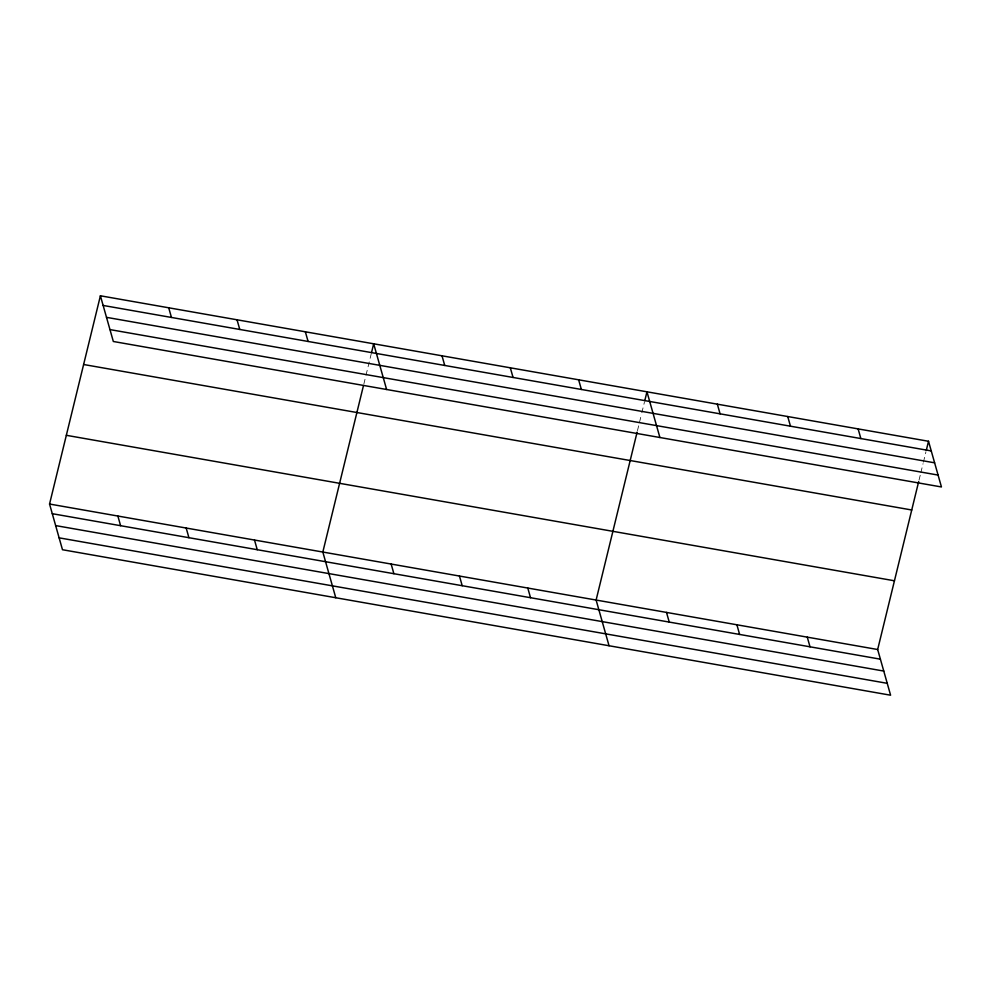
<?xml version="1.0" encoding="UTF-8"?>
<svg xmlns="http://www.w3.org/2000/svg" width="991" height="991" viewBox="0 0 991 991"><rect width="100%" height="100%" fill="white"/><g stroke="black" fill="none" stroke-linecap="round" stroke-linejoin="round"><path stroke-width="0.74" stroke-dasharray="4.96 3.72" d="M363.833 384.136L365.654 376.667M366.013 375.168L371.13 354.258M637.473 430.651L641.487 414.213M641.846 412.714L644.41 402.259M919.029 480.115L920.49 474.132M920.862 472.645L923.042 463.677M923.414 462.178L925.966 451.723"/><path stroke-width="1.49" d="M918.669 481.601L877.667 649.514L890.599 695.211L62.483 549.732L49.55 504.035L100.401 295.789L928.517 441.268L941.45 486.965L113.333 341.486L100.401 295.789M363.462 385.623L322.831 552.037L335.763 597.746M371.489 352.759L373.681 343.79L386.614 389.5M637.114 432.138L596.111 600.05L609.044 645.748M644.769 400.773L646.962 391.804L659.895 437.502M926.325 450.236L928.517 441.268M103.138 305.451L931.255 450.93M106.495 317.343L934.612 462.822M109.964 329.594L938.081 475.073M83.616 364.502L911.732 509.993M66.335 435.309L894.452 580.788M49.55 504.035L877.667 649.514M52.288 513.697L880.404 659.176M55.645 525.589L883.774 671.068M59.113 537.84L887.242 683.319M858.132 428.905L860.857 438.567M787.734 416.542L790.471 426.204M807.281 637.151L810.019 646.813M717.348 404.167L720.085 413.829M736.895 624.788L739.62 634.451M666.497 612.413L669.235 622.075M578.633 379.801L581.37 389.463M510.315 367.797L513.053 377.46M527.794 588.047L530.519 597.709M441.998 355.794L444.736 365.456M459.465 576.044L462.202 585.706M391.148 564.04L393.885 573.702M305.352 331.787L308.09 341.461M237.035 319.796L239.772 329.458M254.514 540.033L257.239 549.708M168.718 307.792L171.455 317.454M186.184 528.042L188.922 537.704M117.867 516.038L120.605 525.701"/></g></svg>
